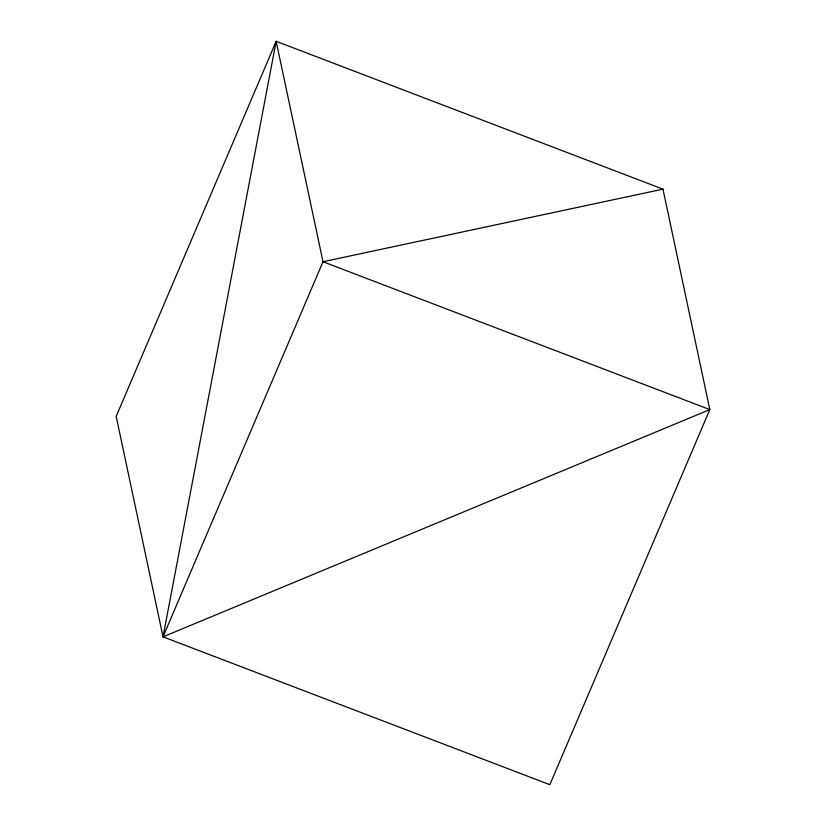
<?xml version="1.0" encoding="UTF-8"?>
<svg xmlns="http://www.w3.org/2000/svg" width="826" height="826" viewBox="0 0 826 826"><rect width="100%" height="100%" fill="white"/><g stroke="black" fill="none" stroke-linecap="round" stroke-linejoin="round"><path stroke-width="1.24" d="M163.032 636.846L276.152 41.3L662.968 189.154L709.823 409.593L549.848 784.7L163.032 636.846L116.177 416.407L276.152 41.3L323.007 261.739L163.032 636.846L709.823 409.593L323.007 261.739L662.968 189.154"/></g></svg>
